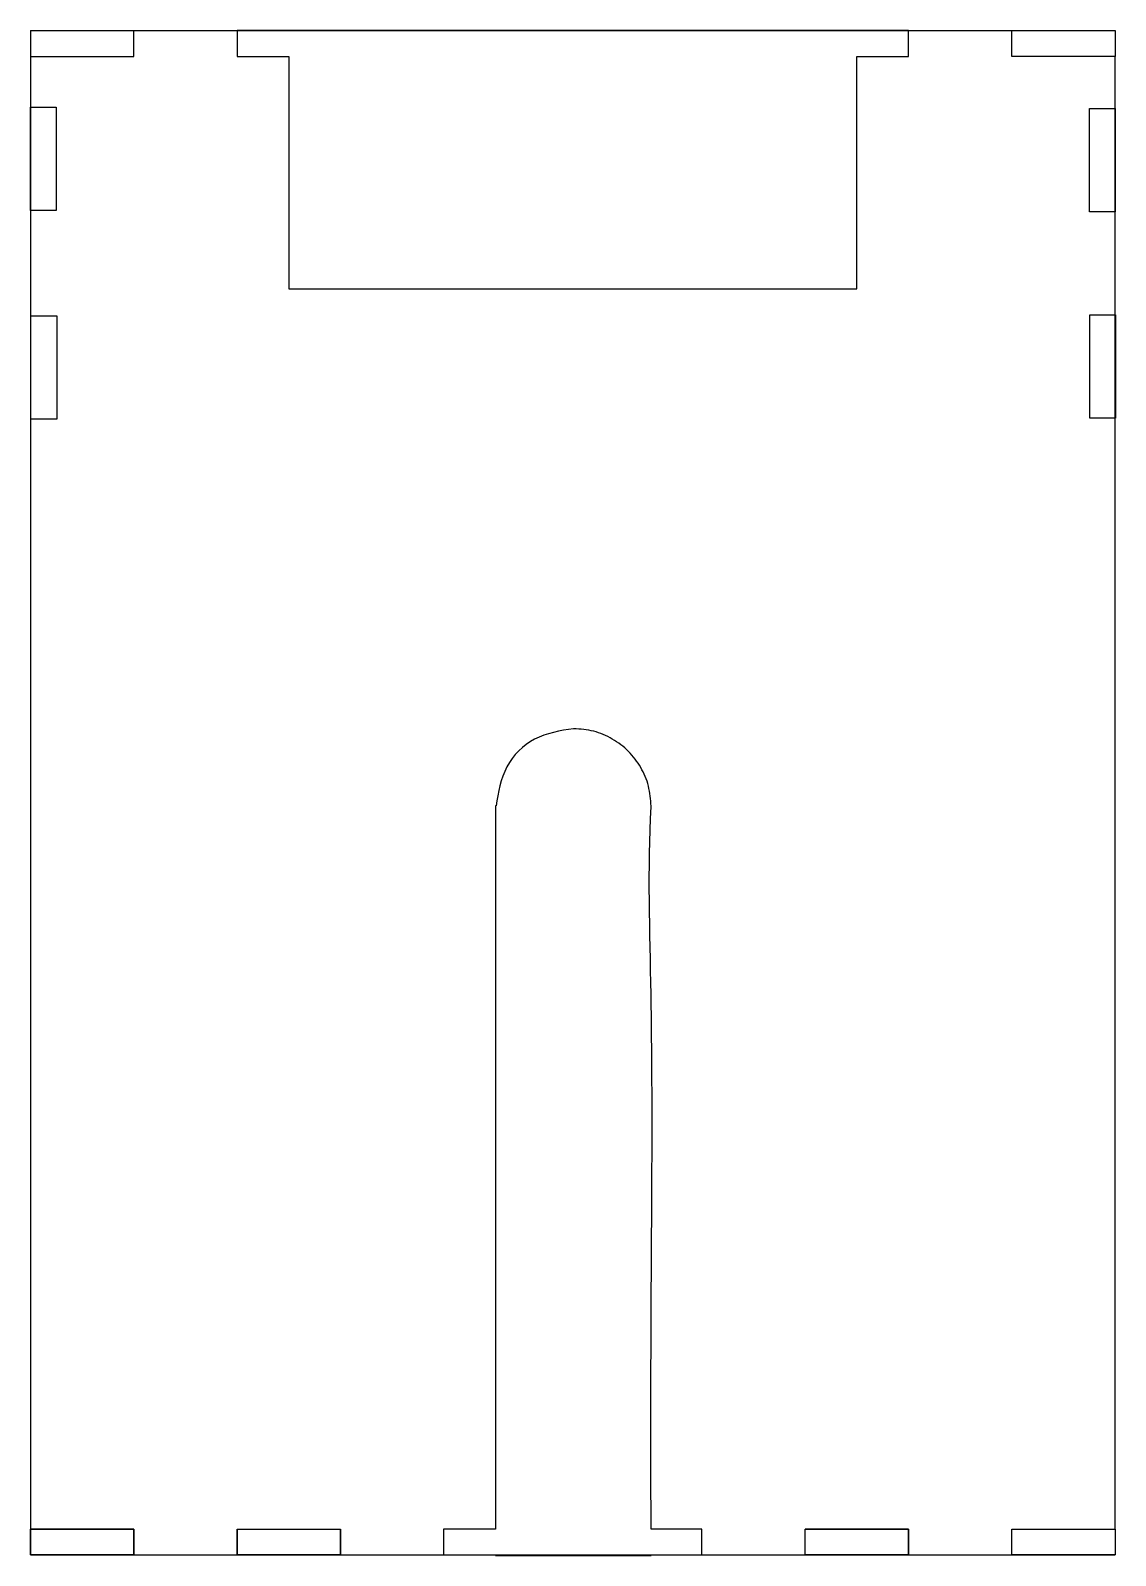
# Model space of a CAD drawing. Extents: x 0 to 210, y 0 to 295.
import ezdxf

# ---------------------------------------------------------------- set-up
doc = ezdxf.new("R2010")
doc.units = 0
doc.layers.add('Layer_1', color=7, linetype='CONTINUOUS')

msp = doc.modelspace()

# ---------------------------------------------------------------- linework, layer by layer
at = {"layer": 'Layer_1', "color": 7}
for points in [[(0, 295.000006), (210.000001, 295.000006)], [(0, 295.000006), (0, 290.000006), (20, 290.000006), (20, 295.000006)], [(0, 295.000006), (0, 5.00002)], [(40.000039, 295.000191), (40.000039, 290.000117), (50.000188, 290.000117), (50.000188, 245.000005), (160.000157, 245.000005), (160.000157, 290.000117), (169.999753, 290.000117), (169.999753, 295.000191), (160.000157, 295.000191), (50.000188, 295.000191), (40.000039, 295.000191), (40.000039, 295.000191)], [(210.000001, 295.000006), (210.000001, 290.000006), (190.000001, 290.000006), (190.000001, 295.000006)], [(210.000001, 5.00002), (210.000001, 290.000006)], [(105.162505, 159.895674), (105.162505, 159.895674)], [(90.166692, 144.973724), (90.037158, 144.973724), (90.037158, 4.999766), (80.000077, 4.999766), (80.000077, 0.000255), (90.037158, 0.000255), (90.037158, -0.103941), (120.156661, -0.103941), (120.156661, 0.000255), (130.000265, 0.000255), (130.000265, 4.999766), (120.156661, 4.999766)], [(20, 5.00002), (0, 5.00002)], [(0, 5.00002), (0, 0.000001)], [(20, 0.000001), (20, 5.00002)], [(39.999999, 5.00002), (39.999999, 0.000001)], [(39.999999, 5.00002), (60.000001, 5.00002)], [(60.000001, 0.000001), (60.000001, 5.00002)], [(80.000001, 5.00002), (80.000001, 0.000001)], [(130, 0.000001), (130, 5.00002)], [(149.999999, 0.000001), (149.999999, 5.00002)], [(169.999999, 5.00002), (149.999999, 5.00002)], [(169.999999, 0.000001), (169.999999, 5.00002)], [(190.000001, 0.000001), (190.000001, 5.00002), (210.000001, 5.00002)], [(210.000001, 5.00002), (210.000001, 0.000001)], [(0, 0.000001), (210.000001, 0.000001)]]:
    msp.add_lwpolyline(points, dxfattribs=at)
for points in [[(0, 280.141368), (5, 280.141368), (5, 260.141369), (0, 260.141369), (0, 280.141368)], [(205.029655, 279.923728), (210.029656, 279.923728), (210.029656, 259.923727), (205.029655, 259.923727), (205.029655, 279.923728)], [(0.086142, 239.809309), (5.086142, 239.809309), (5.086142, 219.80931), (0.086142, 219.80931), (0.086142, 239.809309)], [(205.089687, 239.984707), (210.089688, 239.984707), (210.089688, 219.984708), (205.089687, 219.984708), (205.089687, 239.984707)], [(0, 5.00002), (20, 5.00002), (20, 0.000001), (0, 0.000001), (0, 5.00002)], [(39.999999, 5.00002), (60.000001, 5.00002), (60.000001, 0.000001), (39.999999, 0.000001), (39.999999, 5.00002)], [(149.999991, 5.00002), (169.99999, 5.00002), (169.99999, 0.000001), (149.999991, 0.000001), (149.999991, 5.00002)], [(189.999995, 5.00002), (209.999995, 5.00002), (209.999995, 0.000001), (189.999995, 0.000001), (189.999995, 5.00002)]]:
    msp.add_lwpolyline(points, close=True, dxfattribs=at)
for points, knots in [([(105.162505, 159.895674), (102.543474, 159.485292), (97.382635, 158.676627), (91.424139, 152.747481), (90.590002, 147.590697), (90.166692, 144.973724)], [0, 0, 0, 0, 7.815728, 15.40101, 23.216738, 23.216738, 23.216738, 23.216738]), ([(120.162726, 144.895453), (120.062748, 146.208178), (119.86362, 148.822764), (118.289737, 152.480463), (115.8952, 155.628148), (112.747515, 158.022685), (109.089816, 159.596567), (106.47523, 159.795696), (105.162505, 159.895674)], [0, 0, 0, 0, 3.926697, 7.820898, 11.747595, 15.674292, 19.568493, 23.49519, 23.49519, 23.49519, 23.49519]), ([(120.156661, 4.999766), (120.134044, 17.079638), (120.069423, 51.593559), (120.729941, 98.16746), (119.514452, 132.72549), (120.158814, 144.814601), (120.160836, 144.855024), (120.162096, 144.881976), (120.162726, 144.895453)], [0, 0, 0, 0, 36.237812, 103.536607, 139.774419, 139.814892, 139.855366, 139.895839, 139.895839, 139.895839, 139.895839])]:
    msp.add_open_spline(points, degree=3, knots=knots, dxfattribs=at)

doc.saveas('drawing.dxf')
